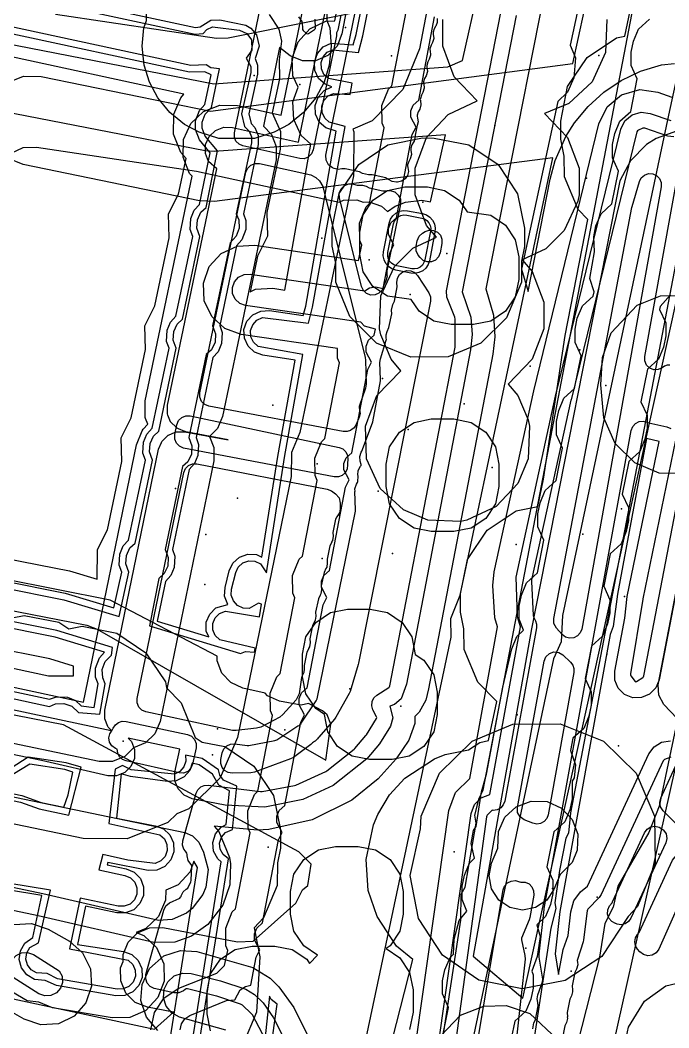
# Model space of a CAD drawing. Header units: metres. Extents: x 3158 to 3711, y 9867 to 11440.
# Drawn here: x 3332.03 to 3360.79, y 10676.15 to 10720.87 of the extents above; entities that cross this region are included whole.
import ezdxf

# ---------------------------------------------------------------- set-up
doc = ezdxf.new("R2010")
doc.units = ezdxf.units.M
for name, color, linetype in [('AI_GREENING_EXCLUSIONS', 1, 'Continuous'), ('AI_GREENING_LAWN', 82, 'Continuous'), ('AI_GREENING_REJECTED', 6, 'Continuous')]:
    doc.layers.add(name, color=color, linetype=linetype)

msp = doc.modelspace()

# ---------------------------------------------------------------- linework, layer by layer
at = {"layer": 'AI_GREENING_EXCLUSIONS'}
for points in [[(3331.515, 10722.032), (3339.783, 10720.248), (3340.137, 10720.285), (3340.305, 10720.463), (3340.554, 10720.574), (3341.748, 10720.426), (3342.073, 10720.279), (3342.283, 10719.992), (3342.302, 10719.536), (3342.052, 10719.182), (3342.263, 10718.814), (3342.258, 10718.541), (3341.841, 10716.706), (3341.972, 10716.154), (3342.188, 10715.948), (3342.29, 10715.695), (3342.287, 10715.421), (3341.603, 10712.277), (3341.717, 10712.012), (3341.737, 10711.638), (3341.612, 10711.288), (3341.332, 10710.994), (3340.553, 10707.311), (3340.687, 10706.949), (3340.667, 10706.575), (3340.508, 10706.242), (3340.282, 10706.028), (3339.503, 10702.346), (3339.637, 10701.983), (3339.618, 10701.609), (3339.458, 10701.276), (3339.232, 10701.062), (3338.454, 10697.38), (3338.587, 10697.017), (3338.568, 10696.643), (3338.409, 10696.31), (3338.182, 10696.096), (3337.757, 10693.993), (3341.8, 10692.759), (3342.023, 10692.857), (3342.415, 10692.817), (3342.441, 10693.005), (3340.874, 10693.37), (3340.68, 10693.563), (3340.576, 10693.815), (3340.575, 10694.088), (3340.68, 10694.34), (3340.873, 10694.534), (3341.125, 10694.638), (3342.639, 10694.393), (3342.727, 10694.956), (3342.592, 10694.99), (3342.184, 10694.761), (3341.911, 10694.774), (3341.664, 10694.891), (3341.481, 10695.093), (3341.389, 10695.35), (3341.402, 10695.623), (3341.584, 10696.351), (3341.701, 10696.598), (3341.903, 10696.781), (3342.16, 10696.873), (3342.433, 10696.86), (3342.68, 10696.743), (3342.944, 10696.345), (3343.744, 10701.466), (3344.566, 10706.039), (3342.579, 10706.392), (3342.377, 10706.575), (3342.261, 10706.823), (3342.248, 10707.095), (3342.34, 10707.352), (3342.524, 10707.554), (3342.771, 10707.671), (3344.814, 10707.417), (3344.992, 10708.127), (3346.435, 10716.156), (3345.735, 10716.342), (3345.533, 10716.526), (3345.417, 10716.773), (3345.404, 10717.046), (3345.497, 10717.303), (3345.681, 10717.505), (3345.928, 10717.621), (3346.654, 10717.566), (3346.755, 10718.068), (3345.702, 10718.28), (3345.5, 10718.464), (3345.384, 10718.711), (3345.371, 10718.984), (3345.464, 10719.241), (3345.647, 10719.443), (3345.895, 10719.559), (3347.031, 10719.442), (3347.228, 10720.17), (3350.443, 10736.429)], [(3331.579, 10722.325), (3339.8, 10720.552), (3340.004, 10720.573), (3340.487, 10720.867), (3340.877, 10720.878), (3342.031, 10720.653), (3342.262, 10720.512), (3342.511, 10720.212), (3342.631, 10719.718), (3342.441, 10719.165), (3342.558, 10718.867), (3342.551, 10718.477), (3342.162, 10716.706), (3342.266, 10716.289), (3342.44, 10716.112), (3342.585, 10715.75), (3342.58, 10715.359), (3341.924, 10712.28), (3342.031, 10711.974), (3342.031, 10711.578), (3341.86, 10711.12), (3341.624, 10710.858), (3340.874, 10707.314), (3340.981, 10707.008), (3340.962, 10706.515), (3340.81, 10706.154), (3340.574, 10705.892), (3339.825, 10702.348), (3339.931, 10702.042), (3339.912, 10701.549), (3339.761, 10701.188), (3339.525, 10700.926), (3338.775, 10697.382), (3338.882, 10697.076), (3338.862, 10696.583), (3338.711, 10696.222), (3338.475, 10695.96), (3338.107, 10694.2), (3340.386, 10693.504), (3340.281, 10693.756), (3340.281, 10694.146), (3340.43, 10694.507), (3340.706, 10694.783), (3341.229, 10694.933), (3341.092, 10695.306), (3341.111, 10695.696), (3341.293, 10696.424), (3341.46, 10696.776), (3341.749, 10697.038), (3342.116, 10697.17), (3342.506, 10697.151), (3342.749, 10697.036), (3343.448, 10701.512), (3344.216, 10705.788), (3342.791, 10706.002), (3342.424, 10706.135), (3342.136, 10706.397), (3341.969, 10706.75), (3341.951, 10707.14), (3342.083, 10707.507), (3342.346, 10707.796), (3342.699, 10707.962), (3343.089, 10707.98), (3344.57, 10707.757), (3344.697, 10708.18), (3346.04, 10715.939), (3345.581, 10716.085), (3345.292, 10716.347), (3345.126, 10716.7), (3345.108, 10717.09), (3345.24, 10717.457), (3345.502, 10717.746), (3345.855, 10717.912), (3345.547, 10718.023), (3345.259, 10718.285), (3345.093, 10718.638), (3345.074, 10719.028), (3345.207, 10719.395), (3345.469, 10719.684), (3345.822, 10719.85), (3346.793, 10719.781), (3346.933, 10720.229), (3350.15, 10736.491)], [(3343.071, 10721.124), (3343.493, 10720.467), (3343.621, 10719.942), (3343.517, 10719.107), (3343.528, 10718.265), (3343.202, 10716.761), (3343.568, 10715.933), (3343.559, 10715.152), (3342.963, 10712.337), (3342.992, 10711.283), (3342.554, 10710.4), (3342.22, 10708.82), (3342.458, 10708.932), (3343.237, 10708.969), (3343.758, 10708.891), (3344.92, 10715.36), (3344.488, 10715.753), (3344.156, 10716.459), (3344.119, 10717.239), (3344.357, 10717.899), (3344.122, 10718.397), (3344.085, 10719.177), (3344.35, 10719.911), (3344.875, 10720.488), (3345.581, 10720.821), (3345.985, 10720.84), (3349.172, 10736.7)], [(3348.466, 10731.617), (3346.298, 10720.257), (3346.078, 10719.714), (3345.667, 10719.297), (3345.128, 10719.069), (3344.543, 10719.065), (3344.001, 10719.285), (3343.534, 10719.656), (3342.812, 10716.162), (3343.167, 10715.8), (3343.386, 10715.257), (3343.381, 10714.672), (3341.005, 10703.287), (3340.776, 10702.748), (3340.42, 10702.399), (3340.62, 10701.905), (3340.616, 10701.32), (3338.23, 10689.741), (3338.002, 10689.202), (3338.002, 10689.202), (3337.586, 10688.791), (3337.058, 10688.577), (3336.662, 10688.189), (3336.12, 10687.97), (3335.535, 10687.976), (3325.061, 10690.159)], [(3320.624, 10692.627), (3336.068, 10689.35), (3336.058, 10689.36), (3335.922, 10689.5), (3335.922, 10689.5), (3335.922, 10689.5), (3335.913, 10689.522), (3335.779, 10689.856), (3335.779, 10689.859), (3335.777, 10689.863), (3335.78, 10690.054), (3335.781, 10690.246), (3338.168, 10701.825), (3338.295, 10702.132), (3338.312, 10702.172), (3338.312, 10702.173), (3338.312, 10702.173), (3338.313, 10702.174), (3338.345, 10702.206), (3338.586, 10702.45), (3338.592, 10702.453), (3338.597, 10702.458), (3338.772, 10702.529), (3338.945, 10702.602), (3338.952, 10702.602), (3338.959, 10702.605), (3339.292, 10702.605), (3339.335, 10702.605), (3341.249, 10702.239), (3339.37, 10702.607), (3339.348, 10702.611), (3339.347, 10702.612), (3339.333, 10702.614), (3339.043, 10702.736), (3338.986, 10702.759), (3338.985, 10702.76), (3338.984, 10702.76), (3338.939, 10702.805), (3338.709, 10703.033), (3338.706, 10703.04), (3338.7, 10703.046), (3338.581, 10703.336), (3338.557, 10703.393), (3338.557, 10703.394), (3338.557, 10703.396), (3338.556, 10703.589), (3338.555, 10703.783), (3338.556, 10703.784), (3338.556, 10703.786), (3340.744, 10714.273), (3340.383, 10714.595), (3340.242, 10714.959), (3340.251, 10715.349), (3340.409, 10715.706), (3340.691, 10715.975), (3341.055, 10716.116), (3341.445, 10716.107), (3344.376, 10715.453), (3347.628, 10731.338)], [(3351.904, 10730.96), (3349.736, 10719.601), (3349.003, 10717.792), (3347.634, 10716.402), (3346.773, 10716.038), (3346.825, 10715.908), (3346.807, 10713.957), (3344.432, 10702.572), (3344.052, 10701.678), (3344.044, 10700.613), (3341.658, 10689.035), (3340.899, 10687.238), (3339.51, 10685.868), (3338.978, 10685.652), (3338.577, 10685.259), (3336.77, 10684.531), (3334.82, 10684.549), (3327.773, 10686.019)], [(3320.832, 10693.605), (3334.834, 10690.601), (3337.188, 10702.026), (3337.443, 10702.641), (3337.476, 10702.722), (3337.476, 10702.722), (3337.478, 10702.723), (3337.478, 10702.725), (3337.685, 10702.936), (3337.578, 10703.192), (3337.578, 10703.207), (3337.572, 10703.221), (3337.574, 10703.85), (3337.573, 10703.972), (3337.574, 10703.975), (3337.574, 10703.978), (3339.653, 10713.94), (3339.539, 10714.059), (3339.257, 10714.786), (3339.275, 10715.567), (3339.591, 10716.28), (3340.155, 10716.819), (3340.883, 10717.101), (3341.663, 10717.083), (3343.601, 10716.651), (3346.448, 10730.561)], [(3358.594, 10729.829), (3356.417, 10719.764), (3356.655, 10719.195), (3356.58, 10718.307), (3356.299, 10717.679), (3355.875, 10717.261), (3354.266, 10709.821), (3354.551, 10708.825), (3355.532, 10713.812), (3355.755, 10714.637), (3356.228, 10715.708), (3356.614, 10716.32), (3357.211, 10717.043), (3357.905, 10717.672), (3358.685, 10718.197), (3359.542, 10718.607), (3360.464, 10718.891), (3361.047, 10718.94)], [(3356.211, 10726.867), (3352.679, 10708.95), (3353.015, 10707.781), (3353.07, 10706.82), (3352.986, 10706.047), (3350.142, 10691.199), (3350.011, 10690.696), (3349.722, 10690.155), (3349.535, 10689.964), (3349.528, 10689.656), (3349.261, 10688.923), (3348.705, 10688.084), (3347.908, 10687.197), (3346.741, 10686.255), (3344.975, 10685.377), (3343.052, 10684.958), (3342.556, 10684.929), (3340.632, 10685.096), (3340.834, 10684.865), (3341.311, 10683.704), (3341.353, 10683.423), (3341.317, 10682.496), (3341.007, 10681.595), (3340.347, 10680.729), (3339.622, 10680.218), (3338.881, 10679.946), (3337.947, 10679.931), (3332.825, 10681.123), (3321.36, 10683.533)], [(3346.044, 10644.59), (3351.569, 10680.926), (3351.591, 10682.075), (3351.758, 10682.399), (3352.242, 10685.228), (3352.192, 10685.587), (3352.389, 10686.342), (3352.558, 10686.692), (3360.24, 10726.851)], [(3346.044, 10644.59), (3351.569, 10680.926), (3351.591, 10682.075), (3351.758, 10682.399), (3352.242, 10685.228), (3352.192, 10685.587), (3352.389, 10686.342), (3352.558, 10686.692), (3360.24, 10726.851)], [(3368.281, 10726.27), (3365.856, 10714.569), (3364.062, 10705.43), (3363.093, 10698.96), (3360.359, 10685.992), (3359.911, 10684.821), (3358.536, 10682.434), (3358.329, 10681.509), (3357.958, 10680.776), (3357.72, 10679.292), (3355.952, 10672.315), (3355.399, 10669.624), (3355.284, 10666.738), (3353.255, 10654.883), (3351.387, 10643.368)], [(3331.455, 10718.088), (3332.178, 10718.382), (3332.958, 10718.377), (3340.46, 10716.833), (3356.541, 10718.943), (3358.042, 10725.882)], [(3364.17, 10726.103), (3356.438, 10685.686), (3356.351, 10684.792), (3356.225, 10684.571), (3355.951, 10683.137), (3355.733, 10681.703), (3355.778, 10681.45), (3355.56, 10680.566), (3350.042, 10644.276)], [(3364.17, 10726.103), (3356.438, 10685.686), (3356.351, 10684.792), (3356.225, 10684.571), (3355.951, 10683.137), (3355.733, 10681.703), (3355.778, 10681.45), (3355.56, 10680.566), (3350.042, 10644.276)], [(3362.566, 10724.899), (3360.784, 10716.656), (3356.08, 10694.449), (3356.022, 10693.286), (3355.672, 10692.527), (3351.167, 10671.258), (3351.388, 10670.85), (3351.52, 10670.289), (3351.478, 10669.254), (3351.332, 10668.78), (3350.544, 10667.659), (3349.76, 10663.964), (3349.702, 10662.8), (3349.352, 10662.042), (3348.427, 10657.679), (3345.726, 10644.391)], [(3348.175, 10674.192), (3349.438, 10679.178), (3348.722, 10679.778), (3347.856, 10681.083), (3347.457, 10682.25), (3347.369, 10683.624), (3347.69, 10685.156), (3347.884, 10685.611), (3348.406, 10686.487), (3349.092, 10687.224), (3350.397, 10688.09), (3350.871, 10688.284), (3351.914, 10688.484), (3352.415, 10688.819), (3352.794, 10688.894), (3353.161, 10690.635), (3352.329, 10691.488), (3351.724, 10692.933), (3351.709, 10693.854), (3351.559, 10694.603), (3351.559, 10695.405), (3351.864, 10696.936), (3352.731, 10698.234), (3354.029, 10699.101), (3354.987, 10699.291), (3355.24, 10700.493), (3356.194, 10706.88), (3357.202, 10712.017), (3356.768, 10712.472), (3356.164, 10713.917), (3356.148, 10714.838), (3355.999, 10715.587), (3355.999, 10716.389), (3356.303, 10717.92), (3357.17, 10719.218), (3358.468, 10720.085), (3358.844, 10720.16), (3359.679, 10724.188)], [(3331.284, 10719.865), (3340.608, 10718.049), (3350.993, 10718.794), (3351.636, 10719.077), (3352.366, 10722.321), (3341.248, 10720.065), (3340.727, 10720.052), (3333.6, 10721.124)], [(3345.631, 10721.283), (3345.631, 10720.857), (3345.752, 10720.528), (3345.825, 10719.716), (3345.736, 10718.867), (3345.504, 10718.125), (3345.132, 10717.422), (3344.589, 10716.768), (3343.945, 10716.235), (3343.291, 10715.901), (3342.423, 10715.615), (3340.84, 10715.615), (3339.967, 10715.901), (3339.317, 10716.235), (3338.67, 10716.768), (3338.13, 10717.422), (3338.13, 10717.422), (3337.763, 10718.125), (3337.526, 10718.867), (3337.436, 10719.716), (3337.51, 10720.528), (3337.631, 10720.857), (3337.631, 10721.283)], [(3337.819, 10676.064), (3337.976, 10676.828), (3338.413, 10677.475), (3339.064, 10677.905), (3340.747, 10678.578), (3341.095, 10678.911), (3341.235, 10679.58), (3341.147, 10679.788), (3341.14, 10680.568), (3341.432, 10681.292), (3341.575, 10681.436), (3342.225, 10684.797), (3342.137, 10685.004), (3342.13, 10685.785), (3342.422, 10686.508), (3342.564, 10686.653), (3343.215, 10690.014), (3343.127, 10690.221), (3343.12, 10691.001), (3343.412, 10691.725), (3343.554, 10691.87), (3344.205, 10695.231), (3344.117, 10695.438), (3344.11, 10696.218), (3344.402, 10696.942), (3344.544, 10697.087), (3345.195, 10700.447), (3345.107, 10700.655), (3345.1, 10701.435), (3345.392, 10702.159), (3345.534, 10702.303), (3346.185, 10705.664), (3346.097, 10705.871), (3346.093, 10706.292), (3341.831, 10706.923), (3341.097, 10707.187), (3340.52, 10707.713), (3340.187, 10708.419), (3340.151, 10709.198), (3340.415, 10709.932), (3340.94, 10710.51), (3341.646, 10710.842), (3342.426, 10710.879), (3347.033, 10710.203), (3347.174, 10710.881), (3347.086, 10711.088), (3347.08, 10711.868), (3347.372, 10712.592), (3347.514, 10712.737), (3348.164, 10716.098), (3348.076, 10716.305), (3348.069, 10717.085), (3348.362, 10717.809), (3348.504, 10717.954), (3349.154, 10721.314)], [(3354.029, 10721.083), (3351.634, 10708.817), (3352.019, 10707.685), (3352.075, 10706.917), (3352.004, 10706.241), (3349.164, 10691.405), (3348.922, 10690.756), (3348.632, 10690.496), (3348.42, 10690.421), (3348.551, 10689.914), (3348.456, 10689.535), (3347.96, 10688.757), (3347.394, 10688.083), (3345.901, 10686.902), (3344.558, 10686.286), (3342.87, 10685.942), (3341.124, 10686.025), (3339.658, 10686.318), (3339.299, 10686.471), (3339.026, 10686.75), (3338.881, 10687.112), (3338.885, 10687.502), (3339.1, 10688.522), (3336.81, 10689.011), (3336.956, 10688.861), (3337.101, 10688.498), (3337.095, 10688.108), (3336.941, 10687.75), (3336.661, 10687.478), (3336.299, 10687.333), (3335.909, 10687.339), (3332.968, 10688.016), (3320.21, 10690.67)], [(3339.119, 10676.057), (3339.174, 10676.324), (3339.327, 10676.551), (3339.555, 10676.701), (3341.176, 10677.362), (3341.542, 10677.394), (3341.787, 10677.84), (3342.015, 10677.991), (3342.253, 10678.036), (3342.488, 10679.279), (3342.661, 10679.604), (3342.42, 10680.053), (3342.417, 10680.326), (3342.52, 10680.579), (3342.777, 10680.802), (3343.478, 10684.496), (3343.651, 10684.82), (3343.41, 10685.269), (3343.407, 10685.542), (3343.509, 10685.796), (3343.767, 10686.019), (3344.468, 10689.713), (3344.641, 10690.037), (3344.4, 10690.486), (3344.397, 10690.759), (3344.499, 10691.012), (3344.757, 10691.235), (3345.458, 10694.929), (3345.631, 10695.254), (3345.389, 10695.703), (3345.387, 10695.976), (3345.489, 10696.229), (3345.747, 10696.452), (3346.448, 10700.146), (3346.621, 10700.471), (3346.379, 10700.92), (3346.377, 10701.193), (3346.479, 10701.446), (3346.737, 10701.669), (3347.438, 10705.363), (3347.61, 10705.687), (3347.369, 10706.136), (3347.367, 10706.409), (3347.469, 10706.663), (3347.727, 10706.886), (3347.778, 10707.153), (3347.301, 10707.284), (3347.138, 10707.466), (3342.024, 10708.209), (3341.767, 10708.301), (3341.565, 10708.485), (3341.449, 10708.732), (3341.436, 10709.005), (3341.529, 10709.262), (3341.712, 10709.464), (3341.96, 10709.58), (3342.232, 10709.593), (3347.319, 10708.854), (3347.523, 10708.989), (3347.792, 10709.04), (3348.12, 10708.958), (3348.428, 10710.58), (3348.6, 10710.904), (3348.359, 10711.353), (3348.357, 10711.626), (3348.459, 10711.879), (3348.717, 10712.102), (3349.418, 10715.796), (3349.59, 10716.121), (3349.349, 10716.57), (3349.347, 10716.843), (3349.449, 10717.096), (3349.707, 10717.319), (3350.408, 10721.013)], [(3358.045, 10720.897), (3357.99, 10719.439), (3357.388, 10718.134), (3356.356, 10717.174), (3355.287, 10716.727), (3356.306, 10715.656), (3356.814, 10714.301), (3356.814, 10713.114), (3356.759, 10712.843), (3356.157, 10711.538), (3355.346, 10710.727), (3354.292, 10710.23), (3354.736, 10709.715), (3355.244, 10708.36), (3355.244, 10707.173), (3354.736, 10705.818), (3353.668, 10704.714), (3354.101, 10704.209), (3354.554, 10703.126), (3354.609, 10702.855), (3354.554, 10701.396), (3354.101, 10700.313), (3353.141, 10699.281), (3351.837, 10698.678), (3351.566, 10698.624), (3350.107, 10698.678), (3349.024, 10699.132), (3347.992, 10700.091), (3347.389, 10701.396), (3347.335, 10702.855), (3347.843, 10704.209), (3348.91, 10705.313), (3348.477, 10705.818), (3348.024, 10706.902), (3347.969, 10707.173), (3347.969, 10707.173), (3348.024, 10708.631), (3348.626, 10709.936), (3349.437, 10710.746), (3350.491, 10711.244), (3350.047, 10711.759), (3349.539, 10713.114), (3349.539, 10714.301), (3350.047, 10715.656), (3351.007, 10716.687), (3352.297, 10717.284), (3351.278, 10718.355), (3350.77, 10719.71), (3350.77, 10720.897)], [(3350.705, 10675.509), (3351.026, 10677.059), (3350.755, 10677.654), (3350.76, 10678.239), (3350.861, 10678.729), (3351.089, 10679.267), (3351.239, 10679.415), (3351.28, 10680.088), (3351.499, 10680.913), (3351.835, 10681.329), (3351.624, 10681.85), (3351.629, 10682.435), (3351.73, 10682.925), (3351.958, 10683.464), (3352.177, 10683.679), (3352.021, 10684.33), (3352.127, 10684.906), (3352.242, 10685.082), (3352.489, 10686.627), (3352.708, 10687.402), (3353.428, 10691.261), (3353.833, 10692.971), (3354.058, 10693.511), (3354.352, 10693.802), (3354.155, 10694.282), (3354.156, 10694.867), (3354.255, 10695.357), (3354.481, 10695.897), (3354.963, 10696.338), (3355.255, 10697.785), (3354.981, 10698.378), (3354.983, 10698.963), (3355.082, 10699.453), (3355.308, 10699.993), (3355.79, 10700.434), (3356.082, 10701.881), (3355.808, 10702.474), (3355.81, 10703.059), (3355.909, 10703.549), (3356.134, 10704.09), (3356.617, 10704.53), (3356.909, 10705.977), (3356.635, 10706.57), (3356.637, 10707.156), (3356.736, 10707.646), (3356.961, 10708.186), (3357.444, 10708.626), (3357.48, 10708.807), (3357.283, 10709.412), (3357.495, 10710.587), (3357.464, 10711.252), (3357.563, 10711.742), (3357.788, 10712.282), (3358.271, 10712.722), (3358.563, 10714.172), (3358.289, 10714.766), (3358.292, 10715.351), (3358.392, 10715.841), (3358.619, 10716.381), (3359.102, 10716.82), (3359.397, 10718.267), (3359.124, 10718.861), (3359.127, 10719.446), (3359.227, 10719.936), (3359.453, 10720.476), (3359.936, 10720.915)], [(3331.231, 10695.995), (3334.018, 10695.443), (3336.187, 10694.786), (3336.528, 10696.375), (3336.421, 10696.681), (3336.441, 10697.174), (3336.592, 10697.535), (3336.828, 10697.797), (3337.578, 10701.341), (3337.471, 10701.647), (3337.491, 10702.14), (3337.642, 10702.501), (3337.878, 10702.763), (3338.627, 10706.307), (3338.521, 10706.612), (3338.54, 10707.106), (3338.691, 10707.467), (3338.927, 10707.729), (3339.677, 10711.273), (3339.571, 10711.578), (3339.59, 10712.071), (3339.741, 10712.433), (3339.977, 10712.695), (3340.455, 10714.976), (3339.976, 10715.553), (3339.806, 10716.011), (3339.806, 10716.407), (3339.976, 10716.865), (3340.217, 10717.132), (3340.498, 10718.448), (3340.21, 10718.583), (3339.534, 10718.563), (3331.157, 10720.37)], [(3331.172, 10695.701), (3333.96, 10695.149), (3336.413, 10694.404), (3336.849, 10696.377), (3336.715, 10696.74), (3336.735, 10697.114), (3336.894, 10697.447), (3337.12, 10697.661), (3337.899, 10701.343), (3337.765, 10701.706), (3337.785, 10702.08), (3337.944, 10702.413), (3338.17, 10702.627), (3338.949, 10706.309), (3338.815, 10706.672), (3338.834, 10707.046), (3338.994, 10707.378), (3339.22, 10707.593), (3339.998, 10711.275), (3339.865, 10711.638), (3339.884, 10712.012), (3340.044, 10712.344), (3340.27, 10712.559), (3340.782, 10715.073), (3340.225, 10715.72), (3340.1, 10716.07), (3340.1, 10716.347), (3340.225, 10716.698), (3340.509, 10716.994), (3340.863, 10718.715), (3340.482, 10718.753), (3340.281, 10718.892), (3339.597, 10718.856), (3331.22, 10720.664)], [(3331.425, 10696.976), (3334.212, 10696.424), (3335.434, 10696.062), (3335.461, 10697.372), (3335.898, 10698.255), (3336.538, 10701.284), (3336.51, 10702.338), (3336.948, 10703.221), (3337.588, 10706.25), (3337.56, 10707.303), (3337.998, 10708.187), (3338.638, 10711.216), (3338.61, 10712.269), (3339.048, 10713.153), (3339.382, 10714.733), (3339.147, 10714.994), (3338.826, 10715.813), (3338.845, 10716.702), (3339.147, 10717.424), (3339.29, 10717.593), (3330.946, 10719.393)], [(3348.677, 10669.085), (3351.032, 10685.796), (3351.33, 10686.598), (3351.973, 10687.216), (3353.199, 10693.946), (3353.083, 10694.344), (3352.993, 10695.779), (3353.043, 10696.39), (3354.803, 10704.415), (3357.695, 10716.266), (3358.059, 10717.02), (3358.701, 10717.559), (3359.507, 10717.787), (3360.306, 10717.677), (3360.93, 10717.455)], [(3361.297, 10716.009), (3360.225, 10715.62), (3359.801, 10715.345), (3359.095, 10714.629), (3358.618, 10713.734), (3354.708, 10693.855), (3352.111, 10679.331), (3354.32, 10677.459), (3363.149, 10717.553)], [(3331.633, 10714.964), (3332.163, 10715.213), (3332.747, 10715.24), (3339.84, 10714.174), (3346.175, 10712.795), (3346.366, 10712.881), (3346.951, 10712.898), (3347.237, 10712.79), (3347.499, 10712.805), (3348.052, 10712.614), (3348.324, 10712.372), (3348.664, 10712.613), (3349.115, 10712.796), (3349.84, 10712.879), (3350.217, 10712.801), (3350.89, 10715.779), (3340.624, 10715.043), (3340.23, 10715.067), (3330.711, 10716.92)], [(3349.667, 10668.946), (3352.022, 10685.656), (3352.171, 10686.057), (3352.474, 10686.359), (3352.859, 10686.501), (3354.215, 10693.942), (3354.081, 10694.394), (3354.016, 10696.157), (3355.775, 10704.178), (3358.666, 10716.029), (3358.849, 10716.406), (3359.169, 10716.675), (3359.56, 10716.789), (3359.972, 10716.734), (3360.882, 10716.412)], [(3325.982, 10670.243), (3333.356, 10668.824), (3345.894, 10671.497), (3346.104, 10671.619), (3346.632, 10672.192), (3351.144, 10693.491), (3351.133, 10694.322), (3351.537, 10695.346), (3355.648, 10714.754), (3340.639, 10712.823), (3339.981, 10712.848), (3332.152, 10714.459), (3331.433, 10714.762)], [(3386.248, 10705.5), (3378.806, 10706.84), (3378.229, 10707.075), (3367.073, 10714.641), (3366.43, 10711.613), (3369.783, 10708.56), (3370.098, 10708.154), (3370.257, 10707.666), (3370.243, 10707.152), (3368.875, 10700.425), (3368.649, 10699.885), (3368.233, 10699.473), (3367.692, 10699.251), (3367.106, 10699.254), (3366.567, 10699.48), (3366.154, 10699.896), (3365.933, 10700.437), (3365.935, 10701.023), (3367.133, 10706.915), (3365.675, 10708.243), (3357.88, 10673.431)], [(3360.87, 10708.676), (3360.412, 10708.167), (3360.384, 10708.033), (3360.658, 10707.439), (3360.657, 10706.854), (3360.558, 10706.364), (3360.332, 10705.824), (3359.85, 10705.384), (3359.558, 10703.936), (3359.831, 10703.343), (3359.83, 10702.758), (3359.731, 10702.268), (3359.505, 10701.728), (3359.023, 10701.287), (3358.731, 10699.84), (3359.005, 10699.247), (3359.003, 10698.662), (3358.904, 10698.172), (3358.679, 10697.632), (3358.196, 10697.191), (3357.904, 10695.744), (3358.178, 10695.151), (3358.176, 10694.566), (3358.077, 10694.076), (3357.852, 10693.535), (3357.369, 10693.095), (3357.077, 10691.648), (3357.351, 10691.055), (3357.349, 10690.469), (3357.25, 10689.979), (3357.025, 10689.439), (3356.542, 10688.999), (3356.433, 10688.458), (3356.655, 10687.821), (3356.59, 10687.239), (3356.509, 10687.092), (3356.508, 10686.318), (3356.408, 10685.828), (3356.182, 10685.289), (3355.698, 10684.849), (3355.381, 10683.293), (3355.652, 10682.699), (3355.647, 10682.114), (3355.546, 10681.624), (3355.317, 10681.085), (3354.947, 10680.72), (3355.093, 10680.208), (3354.962, 10679.314), (3354.72, 10678.657), (3354.782, 10678.503), (3354.778, 10677.917), (3354.676, 10677.428), (3354.448, 10676.889), (3353.964, 10676.451), (3353.643, 10674.901)], [(3365.343, 10685.481), (3360.578, 10690.499), (3360.344, 10690.907), (3360.322, 10691.377), (3362.138, 10700.807), (3360.363, 10691.594), (3360.216, 10691.233), (3359.942, 10690.955), (3359.582, 10690.804), (3359.192, 10690.801), (3358.831, 10690.949), (3358.553, 10691.223), (3358.402, 10691.582), (3358.4, 10691.973), (3358.847, 10694.334), (3358.947, 10695.293), (3360.365, 10702.178), (3359.808, 10702.297), (3359.149, 10698.815), (3358.524, 10695.39), (3358.331, 10693.968), (3358.199, 10693.611), (3355.957, 10681.319), (3355.752, 10679.437), (3355.895, 10678.51), (3356.11, 10679.626), (3356.327, 10680.246), (3356.442, 10681.298), (3356.583, 10681.783), (3356.87, 10682.191), (3357.186, 10682.433), (3359.913, 10688.31), (3360.143, 10688.625), (3360.476, 10688.828), (3360.862, 10688.888)], [(3328.229, 10695.333), (3334.976, 10694.019), (3335.436, 10693.848), (3345.579, 10688.033), (3345.805, 10689.633), (3345.639, 10690.042), (3345.427, 10690.213), (3344.807, 10690.537), (3344.481, 10690.467), (3343.534, 10690.64), (3343.001, 10690.88), (3342.887, 10691.001), (3341.903, 10691.228), (3341.37, 10691.468), (3340.968, 10691.895), (3340.761, 10692.442), (3340.767, 10692.649), (3336.017, 10695.131), (3328.86, 10696.548)], [(3330.672, 10694.147), (3332.203, 10694.451), (3333.734, 10694.147), (3334.178, 10693.85), (3334.776, 10693.969), (3336.307, 10693.665), (3337.604, 10692.797), (3338.472, 10691.5), (3338.522, 10691.246), (3339.169, 10690.573), (3339.792, 10689.034), (3340.098, 10688.83), (3341.096, 10688.632), (3342.393, 10687.765), (3343.261, 10686.467), (3343.565, 10684.936), (3343.565, 10684.13), (3343.434, 10683.471), (3343.418, 10682.469), (3342.814, 10681.024), (3342.399, 10680.589), (3342.654, 10679.305), (3342.507, 10676.838), (3341.903, 10675.393)], [(3329.651, 10691.202), (3333.333, 10690.415), (3333.595, 10690.527), (3333.969, 10690.547), (3334.319, 10690.421), (3334.607, 10690.15), (3335.566, 10690.073), (3335.799, 10691.411), (3335.685, 10691.677), (3335.665, 10692.051), (3335.791, 10692.401), (3336.071, 10692.695), (3336.122, 10693.029), (3333.653, 10693.782), (3330.901, 10694.327)], [(3329.788, 10691.494), (3333.332, 10690.736), (3333.633, 10690.841), (3334.126, 10690.821), (3334.487, 10690.67), (3334.738, 10690.445), (3335.303, 10690.365), (3335.478, 10691.409), (3335.371, 10691.715), (3335.371, 10692.11), (3335.542, 10692.569), (3335.77, 10692.822), (3333.58, 10693.491), (3330.842, 10694.033)], [(3330.248, 10692.423), (3333.277, 10691.776), (3334.391, 10691.773), (3334.391, 10692.198), (3333.336, 10692.52), (3330.648, 10693.052)], [(3331.303, 10677.528), (3337.984, 10676.09), (3338.823, 10676.839), (3337.671, 10677.06), (3337.128, 10677.28), (3336.711, 10677.69), (3336.483, 10678.229), (3336.479, 10678.815), (3336.594, 10679.098), (3336.592, 10679.404), (3336.812, 10679.946), (3337.222, 10680.363), (3337.761, 10680.591), (3338.347, 10680.596), (3341.666, 10679.961), (3342.352, 10679.992), (3344.247, 10681.684), (3344.551, 10682.276), (3344.791, 10682.46), (3344.925, 10683.408), (3344.379, 10683.964), (3333.945, 10689.603), (3324.65, 10691.413)], [(3320.966, 10688.634), (3339.322, 10684.811), (3339.673, 10684.664), (3339.943, 10684.396), (3340.162, 10683.942), (3340.37, 10683.172), (3340.259, 10682.387), (3340.126, 10682.07), (3340.126, 10682.07), (3339.65, 10681.445), (3339.396, 10681.244), (3338.771, 10680.95), (3338.166, 10680.907), (3333.035, 10682.1), (3321.57, 10684.511)], [(3321.11, 10688.753), (3332.095, 10686.457), (3332.954, 10686.157), (3333.961, 10685.943), (3334.156, 10686.49), (3334.367, 10687.492), (3334.009, 10687.61), (3332.459, 10687.849), (3331.701, 10687.389)], [(3321.048, 10688.459), (3332.034, 10686.163), (3332.862, 10685.87), (3334.179, 10685.59), (3334.738, 10687.724), (3334.064, 10687.905), (3332.387, 10688.168), (3331.63, 10687.68)], [(3339.899, 10675.066), (3341.263, 10683.651), (3341.022, 10683.835), (3340.895, 10684.077), (3340.87, 10684.349), (3340.95, 10684.61), (3341.125, 10684.82), (3341.436, 10684.953), (3341.637, 10686.878), (3341.042, 10687.145), (3340.878, 10687.364), (3340.818, 10687.6), (3340.092, 10688.109), (3339.359, 10688.254), (3339.376, 10687.986), (3339.289, 10687.727), (3339.109, 10687.522), (3338.864, 10687.401), (3336.955, 10687.596), (3336.566, 10687.797), (3336.234, 10687.631), (3335.964, 10685.218), (3338.222, 10684.72), (3338.422, 10684.534), (3338.536, 10684.286), (3338.546, 10684.013), (3338.451, 10683.757), (3338.265, 10683.556), (3338.017, 10683.443), (3336.805, 10683.583), (3335.697, 10683.842), (3335.512, 10683.162), (3336.663, 10682.916), (3336.914, 10682.807), (3337.105, 10682.611), (3337.205, 10682.358), (3337.202, 10682.085), (3337.093, 10681.834), (3336.897, 10681.643), (3336.644, 10681.543), (3336.371, 10681.546), (3334.689, 10681.906), (3334.212, 10679.652), (3336.818, 10679.149), (3337.016, 10678.961), (3337.127, 10678.711), (3337.134, 10678.438), (3337.036, 10678.183), (3336.848, 10677.985), (3336.598, 10677.874), (3336.325, 10677.867), (3333.687, 10678.322), (3333.222, 10678.56), (3332.754, 10678.584), (3332.518, 10678.721), (3332.352, 10678.938), (3332.282, 10679.202), (3332.319, 10679.473), (3332.456, 10679.709), (3332.837, 10679.918), (3333.364, 10682.255), (3331.481, 10682.57)], [(3339.602, 10675.113), (3340.939, 10683.522), (3340.789, 10683.646), (3340.607, 10683.992), (3340.571, 10684.38), (3340.687, 10684.753), (3340.936, 10685.053), (3341.156, 10685.169), (3341.314, 10686.674), (3340.841, 10686.922), (3340.562, 10687.413), (3339.971, 10687.827), (3339.654, 10687.889), (3339.549, 10687.577), (3339.292, 10687.284), (3338.942, 10687.111), (3338.553, 10687.085), (3336.916, 10687.299), (3336.511, 10687.415), (3336.291, 10685.449), (3338.014, 10685.111), (3338.379, 10684.975), (3338.665, 10684.71), (3338.828, 10684.355), (3338.842, 10683.965), (3338.707, 10683.599), (3338.441, 10683.313), (3338.086, 10683.151), (3337.696, 10683.136), (3335.911, 10683.484), (3335.885, 10683.389), (3336.726, 10683.209), (3337.085, 10683.054), (3337.356, 10682.774), (3337.501, 10682.412), (3337.495, 10682.022), (3337.34, 10681.663), (3337.06, 10681.392), (3336.698, 10681.247), (3336.308, 10681.253), (3334.928, 10681.548), (3334.561, 10679.848), (3336.614, 10679.542), (3336.978, 10679.402), (3337.261, 10679.134), (3337.419, 10678.777), (3337.429, 10678.387), (3337.289, 10678.023), (3337.021, 10677.74), (3336.664, 10677.582), (3336.274, 10677.572), (3333.636, 10678.027), (3333.14, 10678.254), (3332.657, 10678.3), (3332.319, 10678.496), (3332.083, 10678.806), (3331.983, 10679.184), (3332.035, 10679.57), (3332.231, 10679.908), (3332.581, 10680.155), (3332.984, 10682.02), (3331.464, 10682.27)], [(3340.473, 10676.012), (3340.321, 10676.777), (3340.321, 10677.777), (3340.473, 10678.542), (3340.907, 10679.191), (3341.556, 10679.625), (3342.321, 10679.777), (3343.321, 10679.777), (3344.086, 10679.625), (3344.735, 10679.191), (3344.735, 10679.191), (3344.863, 10678.999), (3345.214, 10679.377), (3344.602, 10679.786), (3344.168, 10680.435), (3344.016, 10681.2), (3344.016, 10682.2), (3344.168, 10682.965), (3344.602, 10683.614), (3345.251, 10684.048), (3346.016, 10684.2), (3347.016, 10684.2), (3347.781, 10684.048), (3348.43, 10683.614), (3348.864, 10682.965), (3349.016, 10682.2), (3349.016, 10681.2), (3348.864, 10680.435), (3348.43, 10679.786), (3348.252, 10679.666), (3348.864, 10679.257), (3349.298, 10678.608), (3349.45, 10677.843), (3349.45, 10676.843), (3349.298, 10676.078)], [(3338.615, 10675.27), (3339.884, 10683.259), (3339.733, 10683.546), (3339.558, 10683.075), (3339.027, 10682.503), (3338.479, 10682.252), (3338.473, 10681.813), (3338.164, 10681.096), (3337.604, 10680.552), (3337.17, 10680.38), (3337.512, 10680.248), (3338.078, 10679.71), (3338.395, 10678.997), (3338.415, 10678.217), (3338.135, 10677.489), (3337.597, 10676.923), (3336.884, 10676.606), (3336.104, 10676.586), (3333.466, 10677.041), (3332.858, 10677.283), (3332.332, 10677.354), (3331.658, 10677.746)], [(3338.128, 10676.025), (3337.623, 10676.62), (3337.384, 10677.363), (3337.431, 10678.079), (3337.766, 10678.784), (3338.4, 10679.34), (3339.143, 10679.579), (3339.858, 10679.531), (3342.339, 10678.822), (3343.119, 10678.347), (3343.498, 10677.973), (3344.158, 10677.056), (3345.326, 10674.699)], [(3341.15, 10676.043), (3339.096, 10676.63), (3338.749, 10676.808), (3338.497, 10677.106), (3338.378, 10677.477), (3338.41, 10677.866), (3338.568, 10678.188), (3338.858, 10678.45), (3339.225, 10678.581), (3339.615, 10678.561), (3340.909, 10678.236), (3342.027, 10677.872), (3342.417, 10677.634), (3342.797, 10677.26), (3343.268, 10676.6), (3344.424, 10674.267)], [(3358.866, 10675.555), (3359.011, 10676.175), (3359.71, 10677.333), (3360.661, 10678.015), (3361.801, 10678.282), (3362.956, 10678.093), (3363.95, 10677.476), (3364.633, 10676.525), (3365.169, 10675.043)], [(3342.461, 10670.317), (3343.425, 10677.196), (3343.156, 10677.4), (3343.08, 10677.557), (3342.355, 10670.782)], [(3350.392, 10675.486), (3351.552, 10676.708), (3351.552, 10676.708), (3352.582, 10677.115), (3353.576, 10677.142), (3354.626, 10676.79), (3355.85, 10675.631)]]:
    msp.add_lwpolyline(points, dxfattribs=at)
for points in [[(3347.041, 10714.47), (3348.339, 10715.337), (3349.87, 10715.641), (3350.392, 10715.637), (3351.922, 10715.332), (3353.22, 10714.465), (3354.087, 10713.167), (3354.392, 10711.637), (3354.392, 10710.831), (3354.261, 10710.171), (3354.261, 10709.247), (3353.598, 10707.661), (3352.454, 10706.538), (3351.009, 10705.933), (3349.348, 10705.918), (3347.826, 10706.538), (3346.639, 10707.725), (3346.019, 10709.247), (3346.019, 10710.09), (3345.87, 10710.84), (3345.87, 10711.641), (3346.174, 10713.172), (3347.041, 10714.47)], [(3348.322, 10713.316), (3349.087, 10713.468), (3350.087, 10713.468), (3350.852, 10713.316), (3351.501, 10712.882), (3351.849, 10712.362), (3352.9, 10712.21), (3353.549, 10711.776), (3353.983, 10711.127), (3354.135, 10710.362), (3354.135, 10709.362), (3353.983, 10708.597), (3353.549, 10707.948), (3352.9, 10707.514), (3352.135, 10707.362), (3351.135, 10707.362), (3350.37, 10707.514), (3349.721, 10707.948), (3349.373, 10708.468), (3348.322, 10708.62), (3347.673, 10709.054), (3347.239, 10709.703), (3347.087, 10710.468), (3347.087, 10711.468), (3347.239, 10712.233), (3347.673, 10712.882), (3348.322, 10713.316)], [(3348.137, 10710.593), (3348.387, 10711.864), (3348.446, 10712.037), (3348.547, 10712.189), (3348.684, 10712.31), (3348.848, 10712.391), (3349.027, 10712.427), (3349.209, 10712.415), (3349.872, 10712.285), (3350.045, 10712.227), (3350.197, 10712.126), (3350.318, 10711.988), (3350.399, 10711.825), (3350.435, 10711.646), (3350.423, 10711.463), (3350.173, 10710.193), (3350.115, 10710.02), (3350.014, 10709.868), (3349.877, 10709.747), (3349.713, 10709.666), (3349.534, 10709.63), (3349.351, 10709.641), (3348.689, 10709.772), (3348.516, 10709.83), (3348.364, 10709.931), (3348.243, 10710.068), (3348.162, 10710.232), (3348.126, 10710.411), (3348.137, 10710.593)], [(3348.334, 10710.555), (3348.584, 10711.825), (3348.625, 10711.949), (3348.698, 10712.058), (3348.796, 10712.144), (3348.912, 10712.202), (3349.04, 10712.227), (3349.171, 10712.219), (3349.833, 10712.089), (3349.957, 10712.047), (3350.065, 10711.975), (3350.152, 10711.877), (3350.21, 10711.76), (3350.235, 10711.632), (3350.227, 10711.502), (3349.977, 10710.232), (3349.935, 10710.108), (3349.863, 10709.999), (3349.765, 10709.913), (3349.648, 10709.855), (3349.52, 10709.829), (3349.39, 10709.837), (3348.728, 10709.968), (3348.604, 10710.009), (3348.495, 10710.082), (3348.409, 10710.18), (3348.351, 10710.297), (3348.325, 10710.425), (3348.334, 10710.555)], [(3361.421, 10708.657), (3362.471, 10708.305), (3363.695, 10707.146), (3364.142, 10706.071), (3364.275, 10704.854), (3364.198, 10703.309), (3363.728, 10702.144), (3362.806, 10701.222), (3361.641, 10700.752), (3360.372, 10700.769), (3359.288, 10701.222), (3358.411, 10702.077), (3357.913, 10703.228), (3357.78, 10704.681), (3357.848, 10705.903), (3358.237, 10707.001), (3359.397, 10708.223), (3360.427, 10708.63), (3361.421, 10708.657)], [(3352.672, 10702.586), (3353.106, 10701.937), (3353.258, 10701.172), (3353.258, 10700.172), (3353.106, 10699.407), (3352.672, 10698.758), (3352.023, 10698.324), (3351.258, 10698.172), (3350.258, 10698.172), (3349.493, 10698.324), (3348.844, 10698.758), (3348.41, 10699.407), (3348.258, 10700.172), (3348.258, 10701.172), (3348.41, 10701.937), (3348.844, 10702.586), (3349.493, 10703.02), (3350.258, 10703.172), (3351.258, 10703.172), (3352.023, 10703.02), (3352.672, 10702.586)], [(3346.548, 10694.73), (3347.548, 10694.73), (3348.313, 10694.578), (3348.962, 10694.144), (3349.396, 10693.495), (3349.548, 10692.722), (3349.931, 10692.466), (3350.365, 10691.817), (3350.517, 10691.052), (3350.517, 10690.052), (3350.365, 10689.287), (3349.931, 10688.638), (3349.282, 10688.204), (3348.517, 10688.052), (3347.517, 10688.052), (3346.752, 10688.204), (3346.103, 10688.638), (3345.669, 10689.287), (3345.517, 10690.052), (3345.134, 10690.316), (3344.7, 10690.965), (3344.548, 10691.73), (3344.548, 10692.73), (3344.7, 10693.495), (3345.134, 10694.144), (3345.783, 10694.578), (3346.548, 10694.73)], [(3349.804, 10685.549), (3350.623, 10687.45), (3352.069, 10688.865), (3353.875, 10689.62), (3355.971, 10689.644), (3357.893, 10688.865), (3359.339, 10687.45), (3360.159, 10685.549), (3360.182, 10683.453), (3359.403, 10681.531), (3358.991, 10681.088), (3357.829, 10679.316), (3356.199, 10678.244), (3354.283, 10677.877), (3352.372, 10678.272), (3350.758, 10679.367), (3349.686, 10680.997), (3349.319, 10682.913), (3349.78, 10684.981), (3349.804, 10685.549)], [(3353.525, 10685.493), (3354.026, 10685.963), (3354.684, 10686.213), (3355.395, 10686.19), (3356.032, 10685.899), (3356.501, 10685.398), (3356.751, 10684.74), (3356.728, 10684.029), (3356.501, 10683.487), (3355.979, 10682.951), (3355.701, 10682.293), (3355.38, 10681.816), (3354.883, 10681.487), (3354.308, 10681.377), (3353.735, 10681.495), (3353.259, 10681.816), (3352.929, 10682.313), (3352.819, 10682.888), (3352.933, 10683.451), (3353.216, 10684.12), (3353.234, 10684.856), (3353.525, 10685.493)], [(3331.05, 10680.391), (3331.751, 10680.735), (3332.529, 10680.785), (3333.268, 10680.534), (3334.207, 10679.991), (3334.793, 10679.475), (3335.138, 10678.775), (3335.188, 10677.997), (3334.936, 10677.258), (3334.421, 10676.672), (3333.721, 10676.327), (3332.942, 10676.277), (3332.204, 10676.528), (3331.265, 10677.072), (3330.679, 10677.587), (3330.334, 10678.287), (3330.284, 10679.066), (3330.535, 10679.804), (3331.05, 10680.391)], [(3332.086, 10679.479), (3332.358, 10679.497), (3332.617, 10679.409), (3333.761, 10678.685), (3333.882, 10678.44), (3333.899, 10678.167), (3333.811, 10677.909), (3333.631, 10677.704), (3333.386, 10677.583), (3333.113, 10677.566), (3332.855, 10677.654), (3331.711, 10678.377), (3331.59, 10678.622), (3331.572, 10678.895), (3331.661, 10679.153), (3331.841, 10679.359), (3332.086, 10679.479)]]:
    msp.add_lwpolyline(points, close=True, dxfattribs=at)
at = {"layer": 'AI_GREENING_LAWN'}
for points in [[(3346.245, 10721.092), (3346.108, 10720.423), (3346.057, 10720.306), (3346.057, 10720.175), (3345.021, 10715.114), (3344.944, 10714.932), (3344.803, 10714.794), (3344.62, 10714.722), (3344.422, 10714.726), (3341.908, 10715.287), (3341.731, 10715.364), (3341.597, 10715.503), (3341.525, 10715.683), (3341.527, 10715.876), (3344.85, 10731.949)], [(3350.524, 10720.942), (3350.521, 10720.771), (3350.46, 10720.61), (3350.44, 10720.587), (3350.388, 10720.49), (3350.342, 10720.337), (3350.337, 10720.291), (3350.348, 10720.255), (3350.368, 10720.06), (3350.311, 10719.873), (3350.247, 10719.754), (3350.2, 10719.601), (3350.196, 10719.554), (3350.207, 10719.518), (3350.226, 10719.324), (3350.169, 10719.137), (3350.105, 10719.017), (3350.059, 10718.864), (3350.054, 10718.818), (3350.065, 10718.782), (3350.085, 10718.587), (3350.028, 10718.4), (3349.964, 10718.28), (3349.917, 10718.128), (3349.913, 10718.081), (3349.924, 10718.045), (3349.943, 10717.851), (3349.886, 10717.664), (3349.822, 10717.544), (3349.776, 10717.391), (3349.771, 10717.345), (3349.782, 10717.309), (3349.802, 10717.114), (3349.745, 10716.927), (3349.681, 10716.807), (3349.634, 10716.655), (3349.63, 10716.608), (3349.654, 10716.528), (3349.675, 10716.359), (3349.639, 10716.194), (3349.616, 10716.136), (3349.544, 10715.763), (3349.544, 10715.716), (3349.497, 10715.502), (3349.465, 10715.46), (3349.398, 10715.334), (3349.351, 10715.182), (3349.347, 10715.135), (3349.358, 10715.099), (3349.377, 10714.904), (3349.32, 10714.717), (3349.256, 10714.598), (3349.21, 10714.445), (3349.205, 10714.399), (3349.226, 10714.329), (3349.247, 10714.148), (3349.201, 10713.971), (3349.095, 10713.823), (3348.943, 10713.723), (3348.765, 10713.683), (3348.712, 10713.682), (3348.529, 10713.71), (3348.368, 10713.803), (3348.349, 10713.82), (3348.241, 10713.874), (3347.633, 10714.008), (3347.473, 10714), (3347.211, 10714.058), (3347.069, 10714.134), (3346.439, 10714.275), (3346.298, 10714.267), (3346.13, 10714.244), (3345.951, 10714.287), (3345.872, 10714.321), (3345.693, 10714.456), (3345.591, 10714.655), (3345.585, 10714.879), (3348.946, 10731.294)], [(3343.797, 10673.948), (3342.325, 10676.725), (3342.275, 10676.79), (3341.892, 10677.151), (3341.8, 10677.206), (3340.748, 10677.554), (3340.729, 10677.56), (3339.442, 10677.877), (3339.389, 10677.878), (3339.341, 10677.855), (3339.266, 10677.794), (3339.063, 10677.696), (3338.837, 10677.697), (3337.973, 10677.9), (3337.792, 10677.984), (3337.658, 10678.132), (3337.592, 10678.321), (3337.606, 10678.52), (3338.395, 10681.375), (3338.491, 10681.561), (3338.655, 10681.69), (3339.101, 10681.91), (3339.139, 10681.941), (3339.162, 10681.985), (3339.17, 10682.014), (3339.253, 10682.183), (3339.392, 10682.31), (3339.455, 10682.348), (3339.482, 10682.385), (3339.59, 10682.609), (3339.614, 10682.705), (3339.641, 10683.31), (3339.632, 10683.36), (3339.603, 10683.402), (3339.591, 10683.413), (3339.471, 10683.582), (3339.43, 10683.785), (3339.43, 10683.849), (3339.419, 10683.9), (3339.353, 10683.985), (3339.355, 10683.987), (3339.286, 10684.072), (3339.228, 10684.254), (3339.242, 10684.444), (3339.826, 10686.558), (3339.903, 10686.718), (3340.031, 10686.841), (3340.193, 10686.911), (3340.37, 10686.921), (3342.679, 10686.631), (3342.755, 10686.633), (3344.189, 10686.899), (3344.247, 10686.918), (3345.581, 10687.525), (3345.633, 10687.557), (3346.835, 10688.517), (3346.869, 10688.55), (3347.362, 10689.127), (3347.385, 10689.159), (3347.826, 10689.881), (3347.841, 10689.918), (3347.829, 10689.956), (3347.669, 10690.269), (3347.616, 10690.445), (3347.631, 10690.628), (3347.711, 10690.793), (3347.844, 10690.919), (3348.371, 10691.255), (3348.405, 10691.288), (3348.423, 10691.332), (3351.313, 10706.352), (3351.318, 10706.399), (3351.318, 10707.599), (3351.301, 10707.69), (3350.953, 10708.574), (3350.928, 10708.853), (3353.342, 10721.217)], [(3344.374, 10721.012), (3344.516, 10720.817), (3344.551, 10720.579), (3344.544, 10720.508), (3344.551, 10720.454), (3344.582, 10720.409), (3344.727, 10720.28), (3344.769, 10720.257), (3344.814, 10720.275), (3345.085, 10720.458), (3345.113, 10720.486), (3345.121, 10720.501), (3345.118, 10720.511), (3345.109, 10720.92)], [(3361.015, 10715.698), (3360.748, 10715.716), (3359.728, 10716.073), (3359.685, 10716.08), (3359.643, 10716.071), (3359.451, 10715.992), (3359.407, 10715.961), (3359.382, 10715.913), (3356.456, 10704.015), (3356.454, 10704.009), (3354.703, 10696.026), (3354.698, 10695.959), (3354.781, 10694.452), (3354.806, 10694.355), (3354.877, 10694.214), (3354.925, 10694.061), (3354.922, 10693.901), (3353.518, 10686.211), (3353.454, 10686.044), (3353.336, 10685.909), (3353.178, 10685.825), (3353, 10685.802), (3352.959, 10685.804), (3352.927, 10685.78), (3352.742, 10685.587), (3352.721, 10685.556), (3352.71, 10685.52), (3349.659, 10663.314)], [(3360.845, 10705.566), (3360.718, 10705.553), (3360.601, 10705.508), (3360.503, 10705.44), (3360.324, 10705.362), (3360.129, 10705.358), (3359.947, 10705.43), (3359.807, 10705.565), (3359.729, 10705.745), (3359.726, 10705.94), (3361.332, 10714.766)], [(3354.759, 10676.108), (3354.808, 10676.371), (3354.876, 10676.511), (3354.997, 10677.133), (3354.987, 10677.264), (3354.984, 10677.271), (3354.954, 10677.442), (3354.984, 10677.612), (3355.192, 10678.186), (3355.204, 10678.308), (3355.049, 10679.288), (3355.046, 10679.42), (3355.262, 10681.405), (3355.267, 10681.44), (3355.267, 10681.44), (3359.13, 10702.666), (3359.194, 10702.836), (3359.315, 10702.971), (3359.476, 10703.055), (3359.656, 10703.075), (3359.832, 10703.03), (3359.901, 10702.998), (3360.7, 10702.825), (3360.878, 10702.748)], [(3361.084, 10702.236), (3359.64, 10695.189), (3359.638, 10695.179), (3359.091, 10691.861), (3359.093, 10691.813), (3359.113, 10691.77), (3359.296, 10691.527), (3359.327, 10691.499), (3359.364, 10691.516), (3359.635, 10691.699), (3359.668, 10691.732), (3359.685, 10691.775), (3361.7, 10702.233)], [(3360.877, 10688.157), (3360.608, 10688.058), (3360.568, 10688.034), (3360.541, 10687.997), (3357.789, 10682.07), (3357.698, 10681.936), (3357.202, 10681.413), (3357.18, 10681.381), (3357.169, 10681.344), (3357.012, 10680.057), (3356.992, 10679.965), (3356.738, 10679.175), (3356.733, 10679.138), (3356.744, 10679.063), (3356.737, 10679.062), (3356.751, 10678.94), (3356.701, 10678.757), (3356.627, 10678.609), (3356.513, 10678.012), (3356.523, 10677.83), (3356.517, 10677.829), (3356.526, 10677.753), (3356.475, 10677.57), (3356.402, 10677.422), (3356.287, 10676.825), (3356.298, 10676.643), (3356.291, 10676.642), (3356.3, 10676.566), (3356.25, 10676.383), (3356.176, 10676.235), (3356.062, 10675.638)], [(3363.826, 10682.547), (3360.538, 10685.782), (3360.425, 10685.95), (3360.389, 10686.15), (3360.435, 10686.347), (3361.087, 10687.765)], [(3350.302, 10663.525), (3353.447, 10682.267), (3353.511, 10682.441), (3353.635, 10682.58), (3353.801, 10682.664), (3353.987, 10682.682), (3354.166, 10682.63), (3354.181, 10682.623), (3354.229, 10682.62), (3354.229, 10682.62), (3354.234, 10682.621), (3354.422, 10682.613), (3354.594, 10682.536), (3354.725, 10682.401), (3354.797, 10682.227), (3354.8, 10682.039), (3354.623, 10681.044), (3354.594, 10680.943), (3354.262, 10680.128), (3354.253, 10680.093), (3354.256, 10680.056), (3354.41, 10679.364), (3354.419, 10679.201), (3353.849, 10673.957)]]:
    msp.add_lwpolyline(points, dxfattribs=at)
for points in [[(3340.394, 10703.736), (3340.211, 10703.81), (3340.071, 10703.949), (3339.996, 10704.132), (3339.997, 10704.33), (3342.04, 10714.123), (3342.118, 10714.304), (3342.259, 10714.441), (3342.442, 10714.513), (3342.639, 10714.509), (3344.912, 10714.002), (3345.142, 10713.882), (3345.299, 10713.737), (3345.446, 10713.49), (3347.333, 10705.897), (3347.348, 10705.785), (3347.365, 10704.709), (3347.339, 10704.539), (3347.061, 10703.723), (3347.054, 10703.686), (3347.06, 10703.649), (3347.079, 10703.584), (3347.099, 10703.416), (3347.062, 10703.25), (3346.928, 10702.925), (3346.835, 10702.778), (3346.696, 10702.672), (3346.679, 10702.663), (3346.522, 10702.613), (3346.358, 10702.616), (3340.394, 10703.736)], [(3356.742, 10693.54), (3356.577, 10693.457), (3356.394, 10693.439), (3356.217, 10693.489), (3356.069, 10693.6), (3355.809, 10693.886), (3355.697, 10694.087), (3355.687, 10694.316), (3359.158, 10712.555), (3359.169, 10712.6), (3359.488, 10713.703), (3359.573, 10713.871), (3359.715, 10713.996), (3359.893, 10714.058), (3360.082, 10714.051), (3360.254, 10713.974), (3360.386, 10713.839), (3360.458, 10713.664), (3360.46, 10713.476), (3356.931, 10693.849), (3356.865, 10693.676), (3356.742, 10693.54)], [(3348.297, 10709.503), (3348.264, 10709.343), (3348.236, 10709.295), (3348.238, 10709.294), (3348.159, 10709.129), (3348.146, 10709.065), (3348.073, 10708.888), (3347.939, 10708.752), (3347.763, 10708.676), (3347.571, 10708.671), (3347.392, 10708.739), (3347.252, 10708.87), (3347.171, 10709.043), (3346.187, 10712.991), (3346.18, 10713.199), (3346.257, 10713.391), (3346.407, 10713.536), (3346.602, 10713.607), (3346.809, 10713.593), (3346.97, 10713.547), (3347.006, 10713.542), (3347.046, 10713.549), (3347.212, 10713.55), (3347.368, 10713.497), (3347.503, 10713.425), (3348.11, 10713.289), (3348.231, 10713.292), (3348.249, 10713.297), (3348.44, 10713.313), (3348.622, 10713.256), (3348.637, 10713.248), (3348.797, 10713.11), (3348.887, 10712.919), (3348.889, 10712.708), (3348.284, 10709.741), (3348.292, 10709.559), (3348.289, 10709.559), (3348.297, 10709.503)], [(3349.587, 10710.84), (3349.635, 10711.084), (3349.719, 10711.277), (3349.875, 10711.419), (3349.99, 10711.487), (3350.17, 10711.549), (3350.359, 10711.54), (3350.532, 10711.461), (3350.663, 10711.323), (3350.733, 10711.147), (3350.732, 10710.957), (3350.649, 10710.539), (3350.577, 10710.363), (3350.445, 10710.226), (3350.27, 10710.149), (3350.08, 10710.142), (3349.901, 10710.208), (3349.759, 10710.335), (3349.679, 10710.442), (3349.591, 10710.631), (3349.587, 10710.84)], [(3346.994, 10700.386), (3347.009, 10700.64), (3347.004, 10700.673), (3347.018, 10700.884), (3347.117, 10701.07), (3347.147, 10701.106), (3347.144, 10701.15), (3347.101, 10701.302), (3347.086, 10701.504), (3347.153, 10701.695), (3347.181, 10701.742), (3347.656, 10702.998), (3347.668, 10703.041), (3348.008, 10704.866), (3348.012, 10704.924), (3347.977, 10705.67), (3348.001, 10705.845), (3348.262, 10706.663), (3348.268, 10706.702), (3348.259, 10706.75), (3348.256, 10706.907), (3348.301, 10707.057), (3348.383, 10707.225), (3348.506, 10707.834), (3348.494, 10707.994), (3348.548, 10708.256), (3348.621, 10708.4), (3348.75, 10709.032), (3348.736, 10709.228), (3348.759, 10709.413), (3348.847, 10709.578), (3348.99, 10709.698), (3349.167, 10709.758), (3349.354, 10709.748), (3349.524, 10709.671), (3349.653, 10709.537), (3350.155, 10708.771), (3350.228, 10708.593), (3350.228, 10708.4), (3347.033, 10692.328), (3347.021, 10692.28), (3346.656, 10691.08), (3346.615, 10690.983), (3346.031, 10689.932), (3345.971, 10689.846), (3345.275, 10689.047), (3345.238, 10689.019), (3345.215, 10688.979), (3345.181, 10688.94), (3345.103, 10688.868), (3345.082, 10688.852), (3344.986, 10688.805), (3344.916, 10688.729), (3344.143, 10688.151), (3344.016, 10688.082), (3342.421, 10687.498), (3342.258, 10687.467), (3341.422, 10687.452), (3341.246, 10687.48), (3341.091, 10687.569), (3340.977, 10687.707), (3340.919, 10687.876), (3340.924, 10688.055), (3340.988, 10688.359), (3341.06, 10688.531), (3341.19, 10688.665), (3341.361, 10688.742), (3341.547, 10688.751), (3342.09, 10688.674), (3342.172, 10688.676), (3343.325, 10688.898), (3343.415, 10688.934), (3344.342, 10689.546), (3344.407, 10689.573), (3344.43, 10689.607), (3344.486, 10689.663), (3344.49, 10689.665), (3345.158, 10690.663), (3345.195, 10690.751), (3346.891, 10699.075), (3346.896, 10699.131), (3346.875, 10699.956), (3346.877, 10699.956), (3346.866, 10700.07), (3346.941, 10700.277), (3346.985, 10700.346), (3346.994, 10700.386)], [(3346.549, 10701.137), (3346.53, 10700.954), (3346.447, 10700.791), (3346.311, 10700.669), (3346.14, 10700.604), (3345.957, 10700.605), (3339.276, 10701.882), (3339.093, 10701.957), (3338.953, 10702.096), (3338.879, 10702.279), (3338.88, 10702.476), (3338.973, 10702.917), (3339.049, 10703.097), (3339.189, 10703.233), (3339.37, 10703.306), (3339.565, 10703.304), (3346.166, 10701.911), (3346.336, 10701.841), (3346.469, 10701.714), (3346.547, 10701.547), (3346.559, 10701.364), (3346.542, 10701.22), (3346.549, 10701.137)], [(3346.186, 10699.012), (3346.099, 10698.865), (3346.071, 10698.833), (3346.018, 10698.725), (3345.891, 10698.131), (3345.901, 10697.966), (3345.876, 10697.778), (3345.838, 10697.711), (3345.844, 10697.708), (3345.763, 10697.544), (3345.636, 10696.951), (3345.646, 10696.786), (3345.621, 10696.597), (3345.583, 10696.531), (3345.589, 10696.528), (3345.508, 10696.364), (3345.381, 10695.77), (3345.391, 10695.605), (3345.366, 10695.417), (3345.328, 10695.35), (3345.334, 10695.347), (3345.253, 10695.184), (3345.126, 10694.59), (3345.136, 10694.425), (3345.111, 10694.237), (3345.073, 10694.17), (3345.079, 10694.167), (3344.998, 10694.003), (3344.871, 10693.41), (3344.881, 10693.245), (3344.856, 10693.056), (3344.818, 10692.99), (3344.824, 10692.987), (3344.743, 10692.823), (3344.616, 10692.229), (3344.625, 10692.077), (3344.607, 10691.913), (3344.537, 10691.764), (3344.514, 10691.729), (3344.503, 10691.694), (3344.394, 10690.965), (3344.27, 10690.703), (3343.679, 10690.051), (3343.541, 10689.944), (3342.692, 10689.498), (3342.514, 10689.444), (3341.607, 10689.344), (3341.448, 10689.352), (3337.601, 10690.172), (3337.422, 10690.249), (3337.286, 10690.388), (3337.214, 10690.568), (3337.215, 10690.762), (3339.282, 10700.788), (3339.357, 10700.967), (3339.494, 10701.103), (3339.673, 10701.177), (3339.866, 10701.178), (3345.639, 10700.061), (3345.837, 10699.976), (3346.016, 10699.846), (3346.17, 10699.665), (3346.223, 10699.432), (3346.218, 10699.181), (3346.186, 10699.012)], [(3355.261, 10685.304), (3355.107, 10685.219), (3354.933, 10685.192), (3354.761, 10685.227), (3354.383, 10685.378), (3354.197, 10685.507), (3354.087, 10685.706), (3354.076, 10685.932), (3355.26, 10692.425), (3355.342, 10692.621), (3355.498, 10692.766), (3355.701, 10692.832), (3355.912, 10692.808), (3356.095, 10692.699), (3356.435, 10692.379), (3356.534, 10692.247), (3356.586, 10692.091), (3356.584, 10691.926), (3355.438, 10685.603), (3355.376, 10685.437), (3355.261, 10685.304)], [(3339.826, 10688.573), (3339.674, 10687.847), (3339.596, 10687.667), (3339.455, 10687.53), (3339.271, 10687.458), (3339.074, 10687.463), (3336.72, 10687.994), (3336.56, 10688.061), (3336.432, 10688.18), (3336.353, 10688.335), (3336.34, 10688.44), (3336.335, 10688.44), (3336.325, 10688.521), (3336.254, 10688.552), (3336.096, 10688.663), (3335.991, 10688.825), (3335.956, 10689.015), (3335.995, 10689.204), (3336.103, 10689.364), (3336.127, 10689.388), (3336.154, 10689.453), (3336.248, 10689.598), (3336.384, 10689.702), (3336.548, 10689.754), (3336.72, 10689.747), (3339.442, 10689.165), (3339.621, 10689.088), (3339.756, 10688.949), (3339.829, 10688.768), (3339.826, 10688.573)], [(3360.669, 10684.754), (3360.705, 10684.554), (3360.659, 10684.356), (3359.108, 10681.013), (3359.004, 10680.867), (3358.856, 10680.767), (3358.683, 10680.725), (3358.505, 10680.746), (3358.447, 10680.777), (3358.433, 10680.781), (3358.262, 10680.868), (3358.136, 10681.013), (3358.074, 10681.195), (3358.086, 10681.386), (3358.168, 10681.56), (3358.274, 10681.702), (3358.3, 10681.746), (3359.721, 10684.807), (3359.832, 10684.961), (3359.993, 10685.063), (3360.18, 10685.097), (3360.367, 10685.058), (3360.525, 10684.953), (3360.556, 10684.923), (3360.669, 10684.754)], [(3361.235, 10683.841), (3361.422, 10683.875), (3361.608, 10683.837), (3361.767, 10683.732), (3361.804, 10683.695), (3361.916, 10683.528), (3361.953, 10683.331), (3361.909, 10683.135), (3360.348, 10679.642), (3360.232, 10679.48), (3360.062, 10679.376), (3359.865, 10679.347), (3359.673, 10679.397), (3359.515, 10679.518), (3359.406, 10679.642), (3359.316, 10679.794), (3359.284, 10679.968), (3359.314, 10680.142), (3359.403, 10680.294), (3359.471, 10680.374), (3360.963, 10683.586), (3361.074, 10683.74), (3361.235, 10683.841)]]:
    msp.add_lwpolyline(points, close=True, dxfattribs=at)
at = {"layer": 'AI_GREENING_REJECTED'}
for p in [(3346.45, 10720.55), (3348.5, 10719.28), (3357.69, 10719.3), (3342.4, 10718.41), (3344.43, 10718.02), (3353.08, 10716.2), (3357.14, 10713.86), (3349.89, 10712.79), (3345.41, 10711.19), (3350.95, 10710.52), (3347.51, 10710.24), (3349.32, 10708.69), (3356.84, 10706.24), (3354.65, 10705.52), (3348.09, 10704.96), (3358, 10704.65), (3343.23, 10703.79), (3351.72, 10703.84), (3349.23, 10702.7), (3345.32, 10702.06), (3345.2, 10701.18), (3352.96, 10701.01), (3338.92, 10700.09), (3347.9, 10699.97), (3341.67, 10699.65), (3346.18, 10698.91), (3358.7, 10699.18), (3340.26, 10698.04), (3356.98, 10698.06), (3354.03, 10697.6), (3348.54, 10697.2), (3345.42, 10696.98), (3340.21, 10695.83), (3358.83, 10695.29), (3358.04, 10692.73), (3346.65, 10691.2), (3348.91, 10690.43), (3354.07, 10690.04), (3340.78, 10689.42), (3343.76, 10689.38), (3336.59, 10688.87), (3358.56, 10688.67), (3340.55, 10688.27), (3343.03, 10684.16), (3351.28, 10683.96), (3360.35, 10683.86), (3355.63, 10682.33), (3357.61, 10681.95), (3354.45, 10679.69), (3356.46, 10678.66)]:
    msp.add_point(p, dxfattribs=at)

doc.saveas('drawing.dxf')
